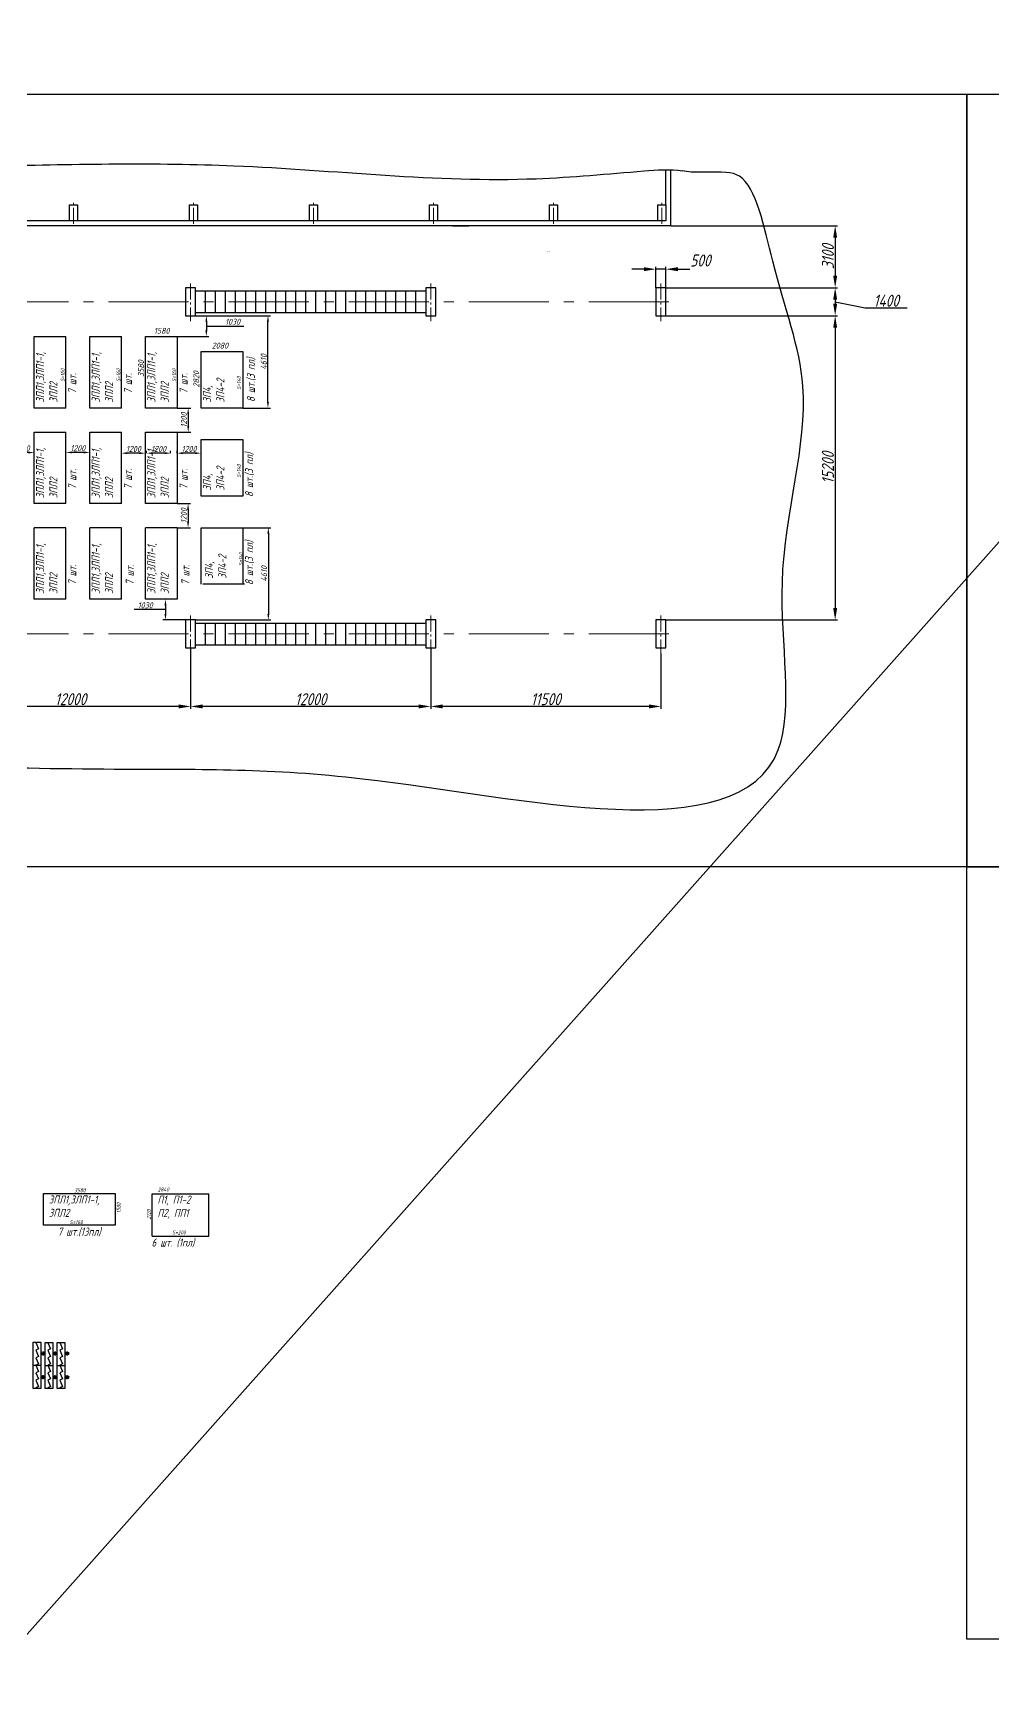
# Model space of a CAD drawing. Header units: millimetres. Extents: x -80926 to 207199, y -554506 to -32322.
# Drawn here: x 13820 to 61792, y -186094 to -103444 of the extents above; entities that cross this region are included whole.
import ezdxf

# ---------------------------------------------------------------- set-up
doc = ezdxf.new("R2010")
doc.units = ezdxf.units.MM
doc.linetypes.add('GOST2.303 6', pattern=[12, 8, -1.5, 1, -1.5])
doc.layers.add('CENTER', color=10, linetype='GOST2.303 6', lineweight=15)
doc.styles.add('GOST 2.304', font='CS_Gost2304.shx', dxfattribs={"oblique": 15})
doc.dimstyles.new('GOST', dxfattribs={"dimscale": 0, "dimtxt": 3, "dimasz": 3, "dimexe": 1.25, "dimexo": 0, "dimtad": 1, "dimtoh": 1, "dimdec": 3, "dimtxsty": 'GOST 2.304', "dimcen": 5, "dimadec": 3, "dimazin": 2, "dimtfac": 0.75, "dimtdec": 4, "dimtmove": 1, "dimatfit": 3, "dimfxl": 0, "dimtolj": 1, "dimarcsym": 0})

# ---------------------------------------------------------------- blocks, each defined once
blk = doc.blocks.new('*D17')
at = {"color": 0, "lineweight": -2}
for p, q in [((45695, -113071), (54032, -113071)), ((53907, -113671), (53907, -115571)), ((45445, -116171), (54032, -116171))]:
    blk.add_line(p, q, dxfattribs=at)
at = {"color": 0}
for points in [[(53807, -113671), (54007, -113671), (53907, -113071)], [(53807, -115571), (54007, -115571), (53907, -116171)]]:
    blk.add_solid(points, dxfattribs=at)
at = {"layer": 'Defpoints', "color": 0}
for p in [(45695, -113071), (45445, -116171), (53907, -116171)]:
    blk.add_point(p, dxfattribs=at)
at = {"color": 0, "insert": (53545, -114621), "char_height": 600, "attachment_point": 5, "rotation": 90, "style": 'GOST 2.304'}
blk.add_mtext('\\A1;3100', dxfattribs=at)
blk = doc.blocks.new('*D18')
at = {"color": 0, "lineweight": -2}
for p, q in [((45445, -116171), (54032, -116171)), ((53907, -116771), (53907, -116971)), ((53907, -116871), (55410, -117180)), ((55410, -117180), (57506, -117180)), ((45445, -117571), (54032, -117571))]:
    blk.add_line(p, q, dxfattribs=at)
at = {"color": 0}
for points in [[(53807, -116771), (54007, -116771), (53907, -116171)], [(53807, -116971), (54007, -116971), (53907, -117571)]]:
    blk.add_solid(points, dxfattribs=at)
at = {"layer": 'Defpoints', "color": 0}
for p in [(45445, -116171), (45445, -117571), (53907, -117571)]:
    blk.add_point(p, dxfattribs=at)
at = {"color": 0, "insert": (56458, -116817), "char_height": 600, "attachment_point": 5, "style": 'GOST 2.304'}
blk.add_mtext('\\A1;1400', dxfattribs=at)
blk = doc.blocks.new('*D20')
at = {"color": 0, "lineweight": -2}
for p, q in [((44345, -115243), (43745, -115243)), ((44945, -116171), (44945, -115118)), ((45445, -115243), (44945, -115243)), ((45445, -116171), (45445, -115118)), ((46045, -115243), (46645, -115243))]:
    blk.add_line(p, q, dxfattribs=at)
at = {"color": 0}
for points in [[(44345, -115143), (44345, -115343), (44945, -115243)], [(46045, -115143), (46045, -115343), (45445, -115243)]]:
    blk.add_solid(points, dxfattribs=at)
at = {"layer": 'Defpoints', "color": 0}
for p in [(44945, -115243), (44945, -116171), (45445, -116171)]:
    blk.add_point(p, dxfattribs=at)
at = {"color": 0, "insert": (47170, -114809), "char_height": 600, "attachment_point": 5, "style": 'GOST 2.304'}
blk.add_mtext('\\A1;500', dxfattribs=at)
blk = doc.blocks.new('*D22')
at = {"color": 0, "lineweight": -2}
for p, q in [((33695, -134446), (33695, -137220)), ((45195, -134446), (45195, -137220)), ((44595, -137095), (34295, -137095))]:
    blk.add_line(p, q, dxfattribs=at)
at = {"color": 0}
for points in [[(34295, -136995), (34295, -137195), (33695, -137095)], [(44595, -136995), (44595, -137195), (45195, -137095)]]:
    blk.add_solid(points, dxfattribs=at)
at = {"layer": 'Defpoints', "color": 0}
for p in [(33695, -134446), (45195, -134446), (33695, -137095)]:
    blk.add_point(p, dxfattribs=at)
at = {"color": 0, "insert": (39445, -136732), "char_height": 600, "attachment_point": 5, "style": 'GOST 2.304'}
blk.add_mtext('\\A1;11500', dxfattribs=at)
blk = doc.blocks.new('*D23')
at = {"color": 0, "lineweight": -2}
for p, q in [((21695, -134171), (21695, -137220)), ((33695, -134171), (33695, -137220)), ((33095, -137095), (22295, -137095))]:
    blk.add_line(p, q, dxfattribs=at)
at = {"color": 0}
for points in [[(22295, -136995), (22295, -137195), (21695, -137095)], [(33095, -136995), (33095, -137195), (33695, -137095)]]:
    blk.add_solid(points, dxfattribs=at)
at = {"layer": 'Defpoints', "color": 0}
for p in [(21695, -134171), (33695, -134171), (21695, -137095)]:
    blk.add_point(p, dxfattribs=at)
at = {"color": 0, "insert": (27695, -136732), "char_height": 600, "attachment_point": 5, "style": 'GOST 2.304'}
blk.add_mtext('\\A1;12000', dxfattribs=at)
blk = doc.blocks.new('*D24')
at = {"color": 0, "lineweight": -2}
for p, q in [((9695, -134446), (9695, -137220)), ((21695, -134171), (21695, -137220)), ((21095, -137095), (10295, -137095))]:
    blk.add_line(p, q, dxfattribs=at)
at = {"color": 0}
for points in [[(10295, -136995), (10295, -137195), (9695, -137095)], [(21095, -136995), (21095, -137195), (21695, -137095)]]:
    blk.add_solid(points, dxfattribs=at)
at = {"layer": 'Defpoints', "color": 0}
for p in [(9695, -134446), (21695, -134171), (9695, -137095)]:
    blk.add_point(p, dxfattribs=at)
at = {"color": 0, "insert": (15695, -136732), "char_height": 600, "attachment_point": 5, "style": 'GOST 2.304'}
blk.add_mtext('\\A1;12000', dxfattribs=at)
blk = doc.blocks.new('*D51')
at = {"color": 0, "lineweight": -2}
for p, q in [((45445, -117571), (54032, -117571)), ((53907, -118171), (53907, -132171)), ((45445, -132771), (54032, -132771))]:
    blk.add_line(p, q, dxfattribs=at)
at = {"color": 0}
for points in [[(53807, -118171), (54007, -118171), (53907, -117571)], [(53807, -132171), (54007, -132171), (53907, -132771)]]:
    blk.add_solid(points, dxfattribs=at)
at = {"layer": 'Defpoints', "color": 0}
for p in [(45445, -117571), (45445, -132771), (53907, -132771)]:
    blk.add_point(p, dxfattribs=at)
at = {"color": 0, "insert": (53545, -125171), "char_height": 600, "attachment_point": 5, "rotation": 90, "style": 'GOST 2.304'}
blk.add_mtext('\\A1;15200', dxfattribs=at)
blk = doc.blocks.new('*D55')
at = {"color": 0, "lineweight": -2}
for p, q in [((21445, -117571), (22605, -117571)), ((22480, -117871), (22480, -118301)), ((22480, -118086), (23237, -118086)), ((23237, -118086), (24347, -118086)), ((21016, -118601), (22605, -118601))]:
    blk.add_line(p, q, dxfattribs=at)
at = {"color": 0}
for points in [[(22430, -117871), (22530, -117871), (22480, -117571)], [(22430, -118301), (22530, -118301), (22480, -118601)]]:
    blk.add_solid(points, dxfattribs=at)
at = {"layer": 'Defpoints', "color": 0}
for p in [(21445, -117571), (21016, -118601), (22480, -118601)]:
    blk.add_point(p, dxfattribs=at)
at = {"color": 0, "insert": (23792, -117873), "char_height": 300, "attachment_point": 5, "style": 'GOST 2.304'}
blk.add_mtext('\\A1;1030', dxfattribs=at)
blk = doc.blocks.new('*D56')
at = {"color": 0, "lineweight": -2}
for p, q in [((22320, -117571), (25684, -117571)), ((25559, -121881), (25559, -117871)), ((24296, -122181), (25684, -122181))]:
    blk.add_line(p, q, dxfattribs=at)
at = {"color": 0}
for points in [[(25509, -117871), (25609, -117871), (25559, -117571)], [(25509, -121881), (25609, -121881), (25559, -122181)]]:
    blk.add_solid(points, dxfattribs=at)
at = {"layer": 'Defpoints', "color": 0}
for p in [(22320, -117571), (25559, -117571), (24296, -122181)]:
    blk.add_point(p, dxfattribs=at)
at = {"color": 0, "insert": (25347, -119876), "char_height": 300, "attachment_point": 5, "rotation": 90, "style": 'GOST 2.304'}
blk.add_mtext('\\A1;4610', dxfattribs=at)
blk = doc.blocks.new('*D57')
at = {"color": 0, "lineweight": -2}
for p, q in [((21016, -122181), (21700, -122181)), ((21575, -122481), (21575, -123081)), ((21016, -123381), (21700, -123381))]:
    blk.add_line(p, q, dxfattribs=at)
at = {"color": 0}
for points in [[(21525, -122481), (21625, -122481), (21575, -122181)], [(21525, -123081), (21625, -123081), (21575, -123381)]]:
    blk.add_solid(points, dxfattribs=at)
at = {"layer": 'Defpoints', "color": 0}
for p in [(21016, -122181), (21016, -123381), (21575, -123381)]:
    blk.add_point(p, dxfattribs=at)
at = {"color": 0, "insert": (21362, -122781), "char_height": 300, "attachment_point": 5, "rotation": 90, "style": 'GOST 2.304'}
blk.add_mtext('\\A1;1200', dxfattribs=at)
blk = doc.blocks.new('*D58')
at = {"color": 0, "lineweight": -2}
for p, q in [((21016, -126961), (21691, -126961)), ((21566, -127261), (21566, -127861)), ((21016, -128161), (21691, -128161))]:
    blk.add_line(p, q, dxfattribs=at)
at = {"color": 0}
for points in [[(21516, -127261), (21616, -127261), (21566, -126961)], [(21516, -127861), (21616, -127861), (21566, -128161)]]:
    blk.add_solid(points, dxfattribs=at)
at = {"layer": 'Defpoints', "color": 0}
for p in [(21016, -126961), (21016, -128161), (21566, -128161)]:
    blk.add_point(p, dxfattribs=at)
at = {"color": 0, "insert": (21353, -127561), "char_height": 300, "attachment_point": 5, "rotation": 90, "style": 'GOST 2.304'}
blk.add_mtext('\\A1;1200', dxfattribs=at)
blk = doc.blocks.new('*D59')
at = {"color": 0, "lineweight": -2}
for p, q in [((21016, -131741), (20311, -131741)), ((20436, -132041), (20436, -132471)), ((19980, -132256), (18869, -132256)), ((20436, -132256), (19980, -132256)), ((21445, -132771), (20311, -132771))]:
    blk.add_line(p, q, dxfattribs=at)
at = {"color": 0}
for points in [[(20386, -132041), (20486, -132041), (20436, -131741)], [(20386, -132471), (20486, -132471), (20436, -132771)]]:
    blk.add_solid(points, dxfattribs=at)
at = {"layer": 'Defpoints', "color": 0}
for p in [(21016, -131741), (20436, -132771), (21445, -132771)]:
    blk.add_point(p, dxfattribs=at)
at = {"color": 0, "insert": (19425, -132043), "char_height": 300, "attachment_point": 5, "style": 'GOST 2.304'}
blk.add_mtext('\\A1;1030', dxfattribs=at)
blk = doc.blocks.new('*D60')
at = {"color": 0, "lineweight": -2}
for p, q in [((21016, -124438), (21016, -124313)), ((21916, -124438), (21316, -124438)), ((22216, -124438), (22216, -124313))]:
    blk.add_line(p, q, dxfattribs=at)
at = {"color": 0}
for points in [[(21316, -124388), (21316, -124488), (21016, -124438)], [(21916, -124388), (21916, -124488), (22216, -124438)]]:
    blk.add_solid(points, dxfattribs=at)
at = {"layer": 'Defpoints', "color": 0}
for p in [(21016, -124438), (21016, -124438), (22216, -124438)]:
    blk.add_point(p, dxfattribs=at)
at = {"color": 0, "insert": (21616, -124226), "char_height": 300, "attachment_point": 5, "style": 'GOST 2.304'}
blk.add_mtext('\\A1;1200', dxfattribs=at)
blk = doc.blocks.new('*D61')
at = {"color": 0, "lineweight": -2}
for p, q in [((18236, -124438), (18236, -124313)), ((19136, -124438), (18536, -124438)), ((19436, -124438), (19436, -124313))]:
    blk.add_line(p, q, dxfattribs=at)
at = {"color": 0}
for points in [[(18536, -124388), (18536, -124488), (18236, -124438)], [(19136, -124388), (19136, -124488), (19436, -124438)]]:
    blk.add_solid(points, dxfattribs=at)
at = {"layer": 'Defpoints', "color": 0}
for p in [(18236, -124438), (18236, -124438), (19436, -124438)]:
    blk.add_point(p, dxfattribs=at)
at = {"color": 0, "insert": (18836, -124226), "char_height": 300, "attachment_point": 5, "style": 'GOST 2.304'}
blk.add_mtext('\\A1;1200', dxfattribs=at)
blk = doc.blocks.new('*D62')
at = {"color": 0, "lineweight": -2}
for p, q in [((15456, -124400), (15456, -124275)), ((16356, -124400), (15756, -124400)), ((16656, -124400), (16656, -124275))]:
    blk.add_line(p, q, dxfattribs=at)
at = {"color": 0}
for points in [[(15756, -124350), (15756, -124450), (15456, -124400)], [(16356, -124350), (16356, -124450), (16656, -124400)]]:
    blk.add_solid(points, dxfattribs=at)
at = {"layer": 'Defpoints', "color": 0}
for p in [(15456, -124400), (15456, -124400), (16656, -124400)]:
    blk.add_point(p, dxfattribs=at)
at = {"color": 0, "insert": (16056, -124188), "char_height": 300, "attachment_point": 5, "style": 'GOST 2.304'}
blk.add_mtext('\\A1;1200', dxfattribs=at)
blk = doc.blocks.new('*D63')
at = {"color": 0, "lineweight": -2}
for p, q in [((12676, -124408), (12676, -124283)), ((13576, -124408), (12976, -124408)), ((13876, -124408), (13876, -124283))]:
    blk.add_line(p, q, dxfattribs=at)
at = {"color": 0}
for points in [[(12976, -124358), (12976, -124458), (12676, -124408)], [(13576, -124358), (13576, -124458), (13876, -124408)]]:
    blk.add_solid(points, dxfattribs=at)
at = {"layer": 'Defpoints', "color": 0}
for p in [(12676, -124408), (12676, -124408), (13876, -124408)]:
    blk.add_point(p, dxfattribs=at)
at = {"color": 0, "insert": (13276, -124195), "char_height": 300, "attachment_point": 5, "style": 'GOST 2.304'}
blk.add_mtext('\\A1;1200', dxfattribs=at)
blk = doc.blocks.new('*D87')
at = {"color": 0, "lineweight": -2}
for p, q in [((24296, -128161), (25703, -128161)), ((25578, -128461), (25578, -132471)), ((21945, -132771), (25703, -132771))]:
    blk.add_line(p, q, dxfattribs=at)
at = {"color": 0}
for points in [[(25528, -128461), (25628, -128461), (25578, -128161)], [(25528, -132471), (25628, -132471), (25578, -132771)]]:
    blk.add_solid(points, dxfattribs=at)
at = {"layer": 'Defpoints', "color": 0}
for p in [(24296, -128161), (21945, -132771), (25578, -132771)]:
    blk.add_point(p, dxfattribs=at)
at = {"color": 0, "insert": (25366, -130466), "char_height": 300, "attachment_point": 5, "rotation": 90, "style": 'GOST 2.304'}
blk.add_mtext('\\A1;4610', dxfattribs=at)
blk = doc.blocks.new('*D127')
at = {"color": 0, "lineweight": -2}
for p, q in [((19493, -124438), (19493, -124313)), ((20393, -124438), (19793, -124438)), ((20693, -124438), (20693, -124313))]:
    blk.add_line(p, q, dxfattribs=at)
at = {"color": 0}
for points in [[(19793, -124388), (19793, -124488), (19493, -124438)], [(20393, -124388), (20393, -124488), (20693, -124438)]]:
    blk.add_solid(points, dxfattribs=at)
at = {"layer": 'Defpoints', "color": 0}
for p in [(19493, -124438), (19493, -124438), (20693, -124438)]:
    blk.add_point(p, dxfattribs=at)
at = {"color": 0, "insert": (20093, -124226), "char_height": 300, "attachment_point": 5, "style": 'GOST 2.304'}
blk.add_mtext('\\A1;1200', dxfattribs=at)

msp = doc.modelspace()

# ---------------------------------------------------------------- linework, layer by layer
at = {"ltscale": 15}
msp.add_line((148024.8818, -32321.723), (-60460.6683, -266579.8913), dxfattribs=at)
for p, q in [((5892.139, -106495.4612), (60492.139, -106495.4612)), ((60492.139, -106495.4612), (60492.139, -145105.4612)), ((45445.3258, -112020.6616), (45445.3258, -110300.7182)), ((45695.3258, -113070.6616), (45695.3258, -110332.3825)), ((15635.3258, -112020.6616), (16035.3258, -112020.6616)), ((15635.3258, -112820.6616), (15635.3258, -112020.6616)), ((16035.3258, -112020.6616), (16035.3258, -112820.6616)), ((21635.3258, -112020.6616), (22035.3258, -112020.6616)), ((21635.3258, -112820.6616), (21635.3258, -112020.6616)), ((22035.3258, -112020.6616), (22035.3258, -112820.6616)), ((27635.3258, -112020.6616), (28035.3258, -112020.6616)), ((27635.3258, -112820.6616), (27635.3258, -112020.6616)), ((28035.3258, -112020.6616), (28035.3258, -112820.6616)), ((33635.3258, -112020.6616), (34035.3258, -112020.6616)), ((33635.3258, -112820.6616), (33635.3258, -112020.6616)), ((34035.3258, -112020.6616), (34035.3258, -112820.6616)), ((39635.3258, -112020.6616), (40035.3258, -112020.6616)), ((39635.3258, -112820.6616), (39635.3258, -112020.6616)), ((40035.3258, -112020.6616), (40035.3258, -112820.6616)), ((45045.3258, -112020.6616), (45445.3258, -112020.6616)), ((45045.3258, -112820.6616), (45045.3258, -112020.6616)), ((45445.3258, -112020.6616), (45445.3258, -112820.6616)), ((45445.3258, -112820.6616), (-26764.6742, -112820.6616)), ((45695.3258, -113070.6616), (-26764.6742, -113070.6616)), ((16035.3258, -112820.6616), (15635.3258, -112820.6616)), ((22035.3258, -112820.6616), (21635.3258, -112820.6616)), ((28035.3258, -112820.6616), (27635.3258, -112820.6616)), ((34035.3258, -112820.6616), (33635.3258, -112820.6616)), ((34785.3258, -113070.6616), (35592.4499, -113070.6616)), ((34785.3258, -113070.6616), (35592.4499, -113070.6616)), ((40035.3258, -112820.6616), (39635.3258, -112820.6616)), ((21945.3258, -116170.6616), (21445.3258, -116170.6616)), ((21445.3258, -116170.6616), (21445.3258, -117570.6616)), ((21945.3258, -117570.6616), (21945.3258, -116170.6616)), ((21945.3258, -116328.6141), (33445.3258, -116328.6141)), ((22445.3258, -117412.7091), (22445.3258, -116328.6141)), ((22945.3258, -117412.7091), (22945.3258, -116328.6141)), ((23445.3258, -117412.7091), (23445.3258, -116328.6141)), ((23945.3258, -117412.7091), (23945.3258, -116328.6141)), ((24445.3258, -117412.7091), (24445.3258, -116328.6141)), ((24945.3258, -117412.7091), (24945.3258, -116328.6141)), ((25445.3258, -117412.7091), (25445.3258, -116328.6141)), ((25945.3258, -117412.7091), (25945.3258, -116328.6141)), ((26445.3258, -117412.7091), (26445.3258, -116328.6141)), ((26945.3258, -117412.7091), (26945.3258, -116328.6141)), ((27445.3258, -117412.7091), (27445.3258, -116328.6141)), ((27945.3258, -117412.7091), (27945.3258, -116328.6141)), ((28445.3258, -117412.7091), (28445.3258, -116328.6141)), ((28945.3258, -117412.7091), (28945.3258, -116328.6141)), ((29445.3258, -117412.7091), (29445.3258, -116328.6141)), ((29945.3258, -117412.7091), (29945.3258, -116328.6141)), ((30445.3258, -117412.7091), (30445.3258, -116328.6141)), ((30945.3258, -117412.7091), (30945.3258, -116328.6141)), ((31445.3258, -117412.7091), (31445.3258, -116328.6141)), ((31945.3258, -117412.7091), (31945.3258, -116328.6141)), ((32445.3258, -117412.7091), (32445.3258, -116328.6141)), ((32945.3258, -117412.7091), (32945.3258, -116328.6141)), ((33945.3258, -116170.6616), (33445.3258, -116170.6616)), ((33445.3258, -116170.6616), (33445.3258, -117570.6616)), ((33945.3258, -117570.6616), (33945.3258, -116170.6616)), ((45445.3258, -116170.6616), (44945.3258, -116170.6616)), ((44945.3258, -116170.6616), (44945.3258, -117570.6616)), ((45445.3258, -117570.6616), (45445.3258, -116170.6616)), ((21445.3258, -117570.6616), (21945.3258, -117570.6616)), ((21945.3258, -117412.7091), (33445.3258, -117412.7091)), ((33445.3258, -117570.6616), (33945.3258, -117570.6616)), ((44945.3258, -117570.6616), (45445.3258, -117570.6616)), ((13876.3258, -122180.6616), (13876.3258, -118600.6616)), ((13876.3258, -118600.6616), (15456.3258, -118600.6616)), ((15456.3258, -122180.6616), (15456.3258, -118600.6616)), ((16656.3258, -122180.6616), (16656.3258, -118600.6616)), ((16656.3258, -118600.6616), (18236.3258, -118600.6616)), ((18236.3258, -122180.6616), (18236.3258, -118600.6616)), ((19436.3258, -122180.6616), (19436.3258, -118600.6616)), ((19436.3258, -118600.6616), (21016.3258, -118600.6616)), ((21016.3258, -118600.6616), (21016.3258, -122180.6616)), ((22216.3258, -122180.6616), (22216.3258, -119360.6616)), ((22216.3258, -119360.6616), (24296.3258, -119360.6616)), ((24296.3258, -119360.6616), (24296.3258, -122180.6616)), ((15456.3258, -122180.6616), (13876.3258, -122180.6616)), ((18236.3258, -122180.6616), (16656.3258, -122180.6616)), ((21016.3258, -122180.6616), (19436.3258, -122180.6616)), ((24296.3258, -122180.6616), (22216.3258, -122180.6616)), ((13876.3258, -126960.6616), (13876.3258, -123380.6616)), ((13876.3258, -123380.6616), (15456.3258, -123380.6616)), ((13876.3258, -126960.6616), (13876.3258, -123380.6616)), ((15456.3258, -126960.6616), (15456.3258, -123380.6616)), ((16656.3258, -126960.6616), (16656.3258, -123380.6616)), ((16656.3258, -123380.6616), (18236.3258, -123380.6616)), ((18236.3258, -126960.6616), (18236.3258, -123380.6616)), ((19436.3258, -126960.6616), (19436.3258, -123380.6616)), ((19436.3258, -123380.6616), (21016.3258, -123380.6616)), ((21016.3258, -123380.6616), (21016.3258, -126960.6616)), ((22216.3258, -126580.6616), (22216.3258, -123760.6616)), ((22216.3258, -123760.6616), (24296.3258, -123760.6616)), ((24296.3258, -123760.6616), (24296.3258, -126580.6616)), ((15456.3258, -126960.6616), (13876.3258, -126960.6616)), ((18236.3258, -126960.6616), (16656.3258, -126960.6616)), ((21016.3258, -126960.6616), (19436.3258, -126960.6616)), ((24296.3258, -126580.6616), (22216.3258, -126580.6616)), ((15456.3258, -128160.6616), (13876.3258, -128160.6616)), ((13876.3258, -131740.6616), (13876.3258, -128160.6616)), ((15456.3258, -131740.6616), (15456.3258, -128160.6616)), ((18236.3258, -128160.6616), (16656.3258, -128160.6616)), ((16656.3258, -131740.6616), (16656.3258, -128160.6616)), ((18236.3258, -131740.6616), (18236.3258, -128160.6616)), ((21016.3258, -128160.6616), (19436.3258, -128160.6616)), ((19436.3258, -131740.6616), (19436.3258, -128160.6616)), ((21016.3258, -128160.6616), (21016.3258, -131740.6616)), ((22216.3258, -130980.6616), (22216.3258, -128160.6616)), ((22216.3258, -128160.6616), (24296.3258, -128160.6616)), ((24296.3258, -128160.6616), (24296.3258, -130980.6616)), ((24390.8854, -130980.6616), (22310.8854, -130980.6616)), ((15456.3258, -131740.6616), (13876.3258, -131740.6616)), ((18236.3258, -131740.6616), (16656.3258, -131740.6616)), ((21016.3258, -131740.6616), (19436.3258, -131740.6616)), ((21945.3258, -132770.6616), (21445.3258, -132770.6616)), ((21445.3258, -132770.6616), (21445.3258, -134170.6616)), ((21945.3258, -134170.6616), (21945.3258, -132770.6616)), ((21945.3258, -132928.6141), (33445.3258, -132928.6141)), ((22445.3258, -134012.7091), (22445.3258, -132928.6141)), ((22945.3258, -134012.7091), (22945.3258, -132928.6141)), ((23445.3258, -134012.7091), (23445.3258, -132928.6141)), ((23945.3258, -134012.7091), (23945.3258, -132928.6141)), ((24445.3258, -134012.7091), (24445.3258, -132928.6141)), ((24945.3258, -134012.7091), (24945.3258, -132928.6141)), ((25445.3258, -134012.7091), (25445.3258, -132928.6141)), ((25945.3258, -134012.7091), (25945.3258, -132928.6141)), ((26445.3258, -134012.7091), (26445.3258, -132928.6141)), ((26945.3258, -134012.7091), (26945.3258, -132928.6141)), ((27445.3258, -134012.7091), (27445.3258, -132928.6141)), ((27945.3258, -134012.7091), (27945.3258, -132928.6141)), ((28445.3258, -134012.7091), (28445.3258, -132928.6141)), ((28945.3258, -134012.7091), (28945.3258, -132928.6141)), ((29445.3258, -134012.7091), (29445.3258, -132928.6141)), ((29945.3258, -134012.7091), (29945.3258, -132928.6141)), ((30445.3258, -134012.7091), (30445.3258, -132928.6141)), ((30945.3258, -134012.7091), (30945.3258, -132928.6141)), ((31445.3258, -134012.7091), (31445.3258, -132928.6141)), ((31945.3258, -134012.7091), (31945.3258, -132928.6141)), ((32445.3258, -134012.7091), (32445.3258, -132928.6141)), ((32945.3258, -134012.7091), (32945.3258, -132928.6141)), ((33945.3258, -132770.6616), (33445.3258, -132770.6616)), ((33445.3258, -132770.6616), (33445.3258, -134170.6616)), ((33945.3258, -134170.6616), (33945.3258, -132770.6616)), ((45445.3258, -132770.6616), (44945.3258, -132770.6616)), ((44945.3258, -132770.6616), (44945.3258, -134170.6616)), ((45445.3258, -134170.6616), (45445.3258, -132770.6616)), ((21445.3258, -134170.6616), (21945.3258, -134170.6616)), ((21945.3258, -134012.7091), (33445.3258, -134012.7091)), ((33445.3258, -134170.6616), (33945.3258, -134170.6616)), ((44945.3258, -134170.6616), (45445.3258, -134170.6616)), ((60492.139, -145105.4612), (5892.139, -145105.4612)), ((14336.0519, -161441.4173), (17916.0519, -161441.4173)), ((14336.0519, -163021.4173), (14336.0519, -161441.4173)), ((17916.0519, -161441.4173), (17916.0519, -163021.4173)), ((19768.5045, -161445.0492), (22608.5045, -161445.0492)), ((19768.5045, -163565.0492), (19768.5045, -161445.0492)), ((22608.5045, -163565.0492), (22608.5045, -161445.0492)), ((17916.0519, -163021.4173), (14336.0519, -163021.4173)), ((19768.5045, -163565.0492), (22608.5045, -163565.0492)), ((13830.4078, -168872.4582), (14210.4078, -168872.4582)), ((13830.4078, -171172.4582), (13830.4078, -168872.4582)), ((13954.4078, -168888.0977), (13954.4078, -168872.4582)), ((13954.4078, -168888.0977), (14086.4078, -169197.2272)), ((14086.4078, -169197.2272), (13954.4078, -169264.3118)), ((13954.4078, -169264.3118), (14086.4078, -169573.4412)), ((14210.4078, -168872.4582), (14210.4078, -171172.4582)), ((14232.0561, -169429.2132), (14410.5378, -169429.2132)), ((14320.4078, -169336.6181), (14320.4078, -169523.3459)), ((14430.4078, -168874.7647), (14810.4078, -168874.7647)), ((14430.4078, -171174.7647), (14430.4078, -168874.7647)), ((14554.4078, -168890.4043), (14554.4078, -168874.7647)), ((14554.4078, -168890.4043), (14686.4078, -169199.5337)), ((14686.4078, -169199.5337), (14554.4078, -169266.6183)), ((14554.4078, -169266.6183), (14686.4078, -169575.7477)), ((14810.4078, -168874.7647), (14810.4078, -171174.7647)), ((14832.0561, -169431.5197), (15010.5378, -169431.5197)), ((14920.4078, -169338.9247), (14920.4078, -169525.6524)), ((15031.2969, -168873.9959), (15411.2969, -168873.9959)), ((15031.2969, -171173.9959), (15031.2969, -168873.9959)), ((15155.2969, -168889.6354), (15155.2969, -168873.9959)), ((15155.2969, -168889.6354), (15287.2969, -169198.7649)), ((15287.2969, -169198.7649), (15155.2969, -169265.8495)), ((15155.2969, -169265.8495), (15287.2969, -169574.9789)), ((15411.2969, -168873.9959), (15411.2969, -171173.9959)), ((15432.9452, -169430.7509), (15611.4269, -169430.7509)), ((15521.2969, -169338.1559), (15521.2969, -169524.8836)), ((13830.4078, -170022.4582), (14210.4078, -170022.4582)), ((14086.4078, -169573.4412), (13954.4078, -169640.5258)), ((13954.4078, -169640.5258), (14086.4078, -169949.6552)), ((14086.4078, -169949.6552), (13954.4078, -170016.7398)), ((13954.4078, -170016.7398), (14086.4078, -170325.8692)), ((14430.4078, -170024.7647), (14810.4078, -170024.7647)), ((14686.4078, -169575.7477), (14554.4078, -169642.8323)), ((14554.4078, -169642.8323), (14686.4078, -169951.9618)), ((14686.4078, -169951.9618), (14554.4078, -170019.0464)), ((14554.4078, -170019.0464), (14686.4078, -170328.1758)), ((15031.2969, -170023.9959), (15411.2969, -170023.9959)), ((15287.2969, -169574.9789), (15155.2969, -169642.0635)), ((15155.2969, -169642.0635), (15287.2969, -169951.1929)), ((15287.2969, -169951.1929), (15155.2969, -170018.2775)), ((15155.2969, -170018.2775), (15287.2969, -170327.4069)), ((14086.4078, -170325.8692), (13954.4078, -170392.9538)), ((13954.4078, -170392.9538), (14086.4078, -170702.0833)), ((14086.4078, -170702.0833), (13954.4078, -170769.1679)), ((13954.4078, -170769.1679), (14086.4078, -171078.2973)), ((14086.4078, -171078.2973), (13954.4078, -171145.3819)), ((14232.0561, -170615.7031), (14410.5378, -170615.7031)), ((14320.4078, -170708.2982), (14320.4078, -170521.5704)), ((14686.4078, -170328.1758), (14554.4078, -170395.2604)), ((14554.4078, -170395.2604), (14686.4078, -170704.3898)), ((14686.4078, -170704.3898), (14554.4078, -170771.4744)), ((14554.4078, -170771.4744), (14686.4078, -171080.6038)), ((14686.4078, -171080.6038), (14554.4078, -171147.6884)), ((14832.0561, -170618.0097), (15010.5378, -170618.0097)), ((14920.4078, -170710.6047), (14920.4078, -170523.877)), ((15287.2969, -170327.4069), (15155.2969, -170394.4915)), ((15155.2969, -170394.4915), (15287.2969, -170703.621)), ((15287.2969, -170703.621), (15155.2969, -170770.7056)), ((15155.2969, -170770.7056), (15287.2969, -171079.835)), ((15287.2969, -171079.835), (15155.2969, -171146.9196)), ((15432.9452, -170617.2408), (15611.4269, -170617.2408)), ((15521.2969, -170709.8359), (15521.2969, -170523.1081)), ((14210.4078, -171172.4582), (13830.4078, -171172.4582)), ((13954.4078, -171145.3819), (13954.4078, -171172.4582)), ((14810.4078, -171174.7647), (14430.4078, -171174.7647)), ((14554.4078, -171147.6884), (14554.4078, -171174.7647)), ((15411.2969, -171173.9959), (15031.2969, -171173.9959)), ((15155.2969, -171146.9196), (15155.2969, -171173.9959))]:
    msp.add_line(p, q)
for points in [[(60492.139, -106495.4612), (87792.139, -106495.4612), (87792.139, -145105.4612), (60492.139, -145105.4612)], [(60492.139, -145105.4612), (87792.139, -145105.4612), (87792.139, -183715.4612), (60492.139, -183715.4612)]]:
    msp.add_lwpolyline(points, close=True)
for centre in [(14320.4078, -169429.2132), (14920.4078, -169431.5197), (15521.2969, -169430.7509), (14320.4078, -170615.7031), (14920.4078, -170618.0097), (15521.2969, -170617.2408)]:
    msp.add_circle(centre, 80)
at = {"start_tangent": (0.3660213996, 0.930606434), "end_tangent": (0.9880728766, -0.1539869819)}
msp.add_spline([(-40349.0042, -113070.6616), (-40160.1407, -112136.8321), (-38643.4588, -111600.0219), (-34346.1942, -111242.1485), (-31323.3633, -111178.9942), (-4705.3911, -110370.7763), (12085.132, -110070.5739), (23857.6923, -110070.5739), (38963.82, -110720.2375), (44354.1865, -110332.3825), (46285.3258, -110332.3825)], degree=3, dxfattribs=at)
msp.add_open_spline([(-40349.0042, -113070.6616), (-40496.419, -113477.2384), (-41551.1805, -120413.8628), (-41893.8159, -123131.8635), (-42924.5922, -135895.65), (-31311.7583, -142464.4935), (-17033.9426, -138230.8194), (778.5663, -139858.26), (16898.6738, -140323.6521), (32003.4583, -140077.3328), (53498.7453, -145429.8662), (50391.727, -130052.899), (53284.0997, -121996.9838), (50877.3405, -115923.7776), (49816.7235, -110313.4731), (48185.4437, -110398.5212), (46499.7454, -110393.4755), (46285.3258, -110332.3825)], degree=3, knots=[801.6625174448, 801.6625174448, 801.6625174448, 801.6625174448, 2111.8071712127, 11138.3698301209, 23394.6988272199, 31668.3245429155, 50102.1857783468, 67549.1935370648, 85138.7487895182, 97029.3574073722, 117856.6013994624, 126232.1472898463, 136100.3298398128, 142525.9250569345, 147083.6997114652, 148988.7913002833, 149566.3012723248, 149566.3012723248, 149566.3012723248, 149566.3012723248])
at = {"layer": 'CENTER', "ltscale": 100}
for p, q in [((15835.3258, -112969.7416), (15835.3258, -111888.7413)), ((21835.3258, -112969.7416), (21835.3258, -111888.7413)), ((27835.3258, -112969.7416), (27835.3258, -111888.7413)), ((33835.3258, -112969.7416), (33835.3258, -111888.7413)), ((39835.3258, -112969.7416), (39835.3258, -111888.7413)), ((45245.3258, -112969.7416), (45245.3258, -111888.7413)), ((21695.3258, -115954.1975), (21695.3258, -117844.7208)), ((33695.3258, -115955.1787), (33695.3258, -117845.702)), ((45195.3258, -115955.1787), (45195.3258, -117845.702)), ((21695.3258, -132555.1787), (21695.3258, -134445.702)), ((33695.3258, -132555.1787), (33695.3258, -134445.702)), ((45195.3258, -132555.1787), (45195.3258, -134445.702))]:
    msp.add_line(p, q, dxfattribs=at)
at = {"layer": 'CENTER', "ltscale": 500}
for p, q in [((45594.4256, -116870.6616), (-38800.8425, -116870.6616)), ((45594.4256, -133470.6616), (-38800.8425, -133470.6616))]:
    msp.add_line(p, q, dxfattribs=at)

# ---------------------------------------------------------------- texts
at = {"insert": (39585.3258, -114239.7965), "char_height": 300, "attachment_point": 5, "style": 'GOST 2.304'}
msp.add_mtext('\\A1;..', dxfattribs=at)
at = {"width": 5509.146457, "attachment_point": 1, "style": 'GOST 2.304'}
for s, insert, char_height in [('1580', (19859.3044, -118174.1928), 300), ('  2080', (22377.4335, -118914.0001), 300), ('  2840', (19805.0781, -161136.6682), 200), ('3ПЛ1,3ЛП1-1,\\P3ПЛ2', (14604.1483, -161535.9769), 400), ('  3580', (15634.0224, -161173.3989), 200), ('П1, П1-2\\PП2, ПП1', (20036.6008, -161539.6089), 400), ('{\\Q15;S=160}  ', (15644.2734, -162767.676), 200), ('7 шт.(13пл)', (15046.7638, -163143.9806), 400), ('6 шт. (1пл)', (19739.2163, -163687.6126), 400), ('{\\Q15;S=200}  ', (20766.0344, -163284.7756), 200)]:
    msp.add_mtext(s, dxfattribs=dict(at, insert=insert, char_height=char_height))
at = {"width": 5509.146457, "attachment_point": 1, "rotation": 90, "style": 'GOST 2.304'}
for s, insert, char_height in [('3ПЛ1,3ЛП1-1,\\P3ПЛ2', (13970.8854, -121912.5652), 400), ('3ПЛ1,3ЛП1-1,\\P3ПЛ2', (16750.8854, -121912.5652), 400), ('3ПЛ1,3ЛП1-1,\\P3ПЛ2', (19530.8854, -121912.5652), 400), ('8 шт.(3 пл)', (24506.4873, -121883.829), 400), ('{\\Q15;S=160}  ', (15202.5846, -120872.4401), 200), ('7 шт.', (15578.8891, -121469.9497), 400), ('{\\Q15;S=160}  ', (17982.5846, -120872.4401), 200), ('7 шт.', (18358.8891, -121469.9497), 400), ('  {\\H1.5x;3580}', (19067.8789, -120879.6903), 200), ('{\\Q15;S=160}  ', (20762.5846, -120872.4401), 200), ('7 шт.', (21138.8891, -121469.9497), 400), ('  {\\H1.5x;2820}', (21823.3466, -121403.5486), 200), ('3П4,\\P3П4-2 ', (22314.8005, -121912.2277), 400), ('{\\Q15;S=140}  ', (24009.2666, -121266.965), 200), ('3ПЛ1,3ЛП1-1,\\P3ПЛ2', (13970.8854, -126692.5652), 400), ('3ПЛ1,3ЛП1-1,\\P3ПЛ2', (16750.8854, -126692.5652), 400), ('3ПЛ1,3ЛП1-1,\\P3ПЛ2', (19530.8854, -126692.5652), 400), ('8 шт.(3 пл)', (24418.8891, -126629.9497), 400), ('7 шт.', (15578.8891, -126249.9497), 400), ('7 шт.', (18358.8891, -126249.9497), 400), ('7 шт.', (21138.8891, -126249.9497), 400), ('3П4,\\P3П4-2 ', (22314.8005, -126312.2277), 400), ('{\\Q15;S=140}  ', (24009.2666, -125666.965), 200), ('8 шт.(3 пл)', (24418.8891, -131029.9497), 400), ('3ПЛ1,3ЛП1-1,\\P3ПЛ2', (13970.8854, -131472.5652), 400), ('3ПЛ1,3ЛП1-1,\\P3ПЛ2', (16750.8854, -131472.5652), 400), ('3ПЛ1,3ЛП1-1,\\P3ПЛ2', (19530.8854, -131472.5652), 400), ('3П4,\\P3П4-2 ', (22409.3602, -130712.2277), 400), ('{\\Q15;S=140}  ', (24103.8262, -130066.965), 200), ('7 шт.', (15578.8891, -131029.9497), 400), ('7 шт.', (18453.4488, -131029.9497), 400), ('7 шт.', (21233.4488, -131029.9497), 400), ('1580', (18004.065, -162415.9084), 200), ('2120', (19505.6559, -162728.1854), 200)]:
    msp.add_mtext(s, dxfattribs=dict(at, insert=insert, char_height=char_height))

# ---------------------------------------------------------------- dimensions: what is measured, and where the dimension line sits
for base, p1, p2, override, picture, middle in [((53907.1585, -116170.6616), (45695.3258, -113070.6616), (45445.3258, -116170.6616), {"dimscale": 100, "dimtxt": 6, "dimasz": 6, "dimsah": 1}, '*D17', (53544.6585, -114620.6616)), ((22480.3264, -118600.6616), (21445.3258, -117570.6616), (21016.3258, -118600.6616), {"dimscale": 100}, '*D55', (23299.0764, -117873.1616)), ((25559.317, -117570.6616), (24296.3258, -122180.6616), (22319.5896, -117570.6616), {"dimscale": 100}, '*D56', (25346.817, -119875.6616)), ((53907.1585, -132770.6616), (45445.3258, -117570.6616), (45445.3258, -132770.6616), {"dimscale": 100, "dimtxt": 6, "dimasz": 6, "dimsah": 1}, '*D51', (53544.6585, -125170.6616)), ((21574.838, -123380.6616), (21016.3258, -122180.6616), (21016.3258, -123380.6616), {"dimscale": 100}, '*D57', (21362.338, -122780.6616)), ((21565.8203, -128160.6616), (21016.3258, -126960.6616), (21016.3258, -128160.6616), {"dimscale": 100}, '*D58', (21353.3203, -127560.6616)), ((25578.4888, -132770.6616), (24296.3258, -128160.6616), (21945.3258, -132770.6616), {"dimscale": 100}, '*D87', (25365.9888, -130465.6616)), ((20436.2099, -132770.6616), (21016.3258, -131740.6616), (21445.3258, -132770.6616), {"dimscale": 100}, '*D59', (19917.4599, -132043.1616))]:
    dim = msp.add_linear_dim(base=base, p1=p1, p2=p2, angle=90, dimstyle='GOST', override=override)
    dim.commit()
    dim.dimension.update_dxf_attribs({"geometry": picture, "text_midpoint": middle})
dim = msp.add_linear_dim(base=(44945.3258, -115243.1689), p1=(45445.3258, -116170.6616), p2=(44945.3258, -116170.6616), dimstyle='GOST', override={"dimscale": 100, "dimtxt": 6, "dimasz": 6, "dimsah": 1})
dim.commit()
dim.dimension.update_dxf_attribs({"geometry": '*D20', "text_midpoint": (47169.54, -115171.8374), "dimtype": 160})
dim = msp.add_linear_dim(base=(53907.1585, -117570.6616), p1=(45445.3258, -116170.6616), p2=(45445.3258, -117570.6616), angle=90, dimstyle='GOST', override={"dimscale": 100, "dimtxt": 6, "dimasz": 6, "dimsah": 1})
dim.commit()
dim.dimension.update_dxf_attribs({"geometry": '*D18', "text_midpoint": (55472.4784, -117179.8898), "dimtype": 160})
for base, p1, p2, override, picture, middle in [((12676.3258, -124407.5413), (13876.3258, -124407.5413), (12676.3258, -124407.5413), {"dimscale": 100}, '*D63', (13276.3258, -124195.0413)), ((15456.3258, -124400.3761), (16656.3258, -124400.3761), (15456.3258, -124400.3761), {"dimscale": 100}, '*D62', (16056.3258, -124187.8761)), ((18236.3258, -124438.4324), (19436.3258, -124438.4324), (18236.3258, -124438.4324), {"dimscale": 100}, '*D61', (18836.3258, -124225.9324)), ((19493.3258, -124438.4324), (20693.3258, -124438.4324), (19493.3258, -124438.4324), {"dimscale": 100}, '*D127', (20093.3258, -124225.9324)), ((21016.3258, -124438.4324), (22216.3258, -124438.4324), (21016.3258, -124438.4324), {"dimscale": 100}, '*D60', (21616.3258, -124225.9324)), ((9695.3258, -137094.5244), (21695.3258, -134170.6616), (9695.3258, -134445.702), {"dimscale": 100, "dimtxt": 6, "dimasz": 6, "dimsah": 1}, '*D24', (15695.3258, -136732.0244)), ((21695.3258, -137094.5244), (33695.3258, -134170.6616), (21695.3258, -134170.6616), {"dimscale": 100, "dimtxt": 6, "dimasz": 6, "dimsah": 1}, '*D23', (27695.3258, -136732.0244)), ((33695.3258, -137094.5244), (45195.3258, -134445.702), (33695.3258, -134445.702), {"dimscale": 100, "dimtxt": 6, "dimasz": 6, "dimlfac": 1, "dimtxsty": 'GOST 2.304', "dimsah": 1, "dimtolj": 1}, '*D22', (39445.3258, -136732.0244))]:
    dim = msp.add_linear_dim(base=base, p1=p1, p2=p2, dimstyle='GOST', override=override)
    dim.commit()
    dim.dimension.update_dxf_attribs({"geometry": picture, "text_midpoint": middle})

doc.saveas('drawing.dxf')
